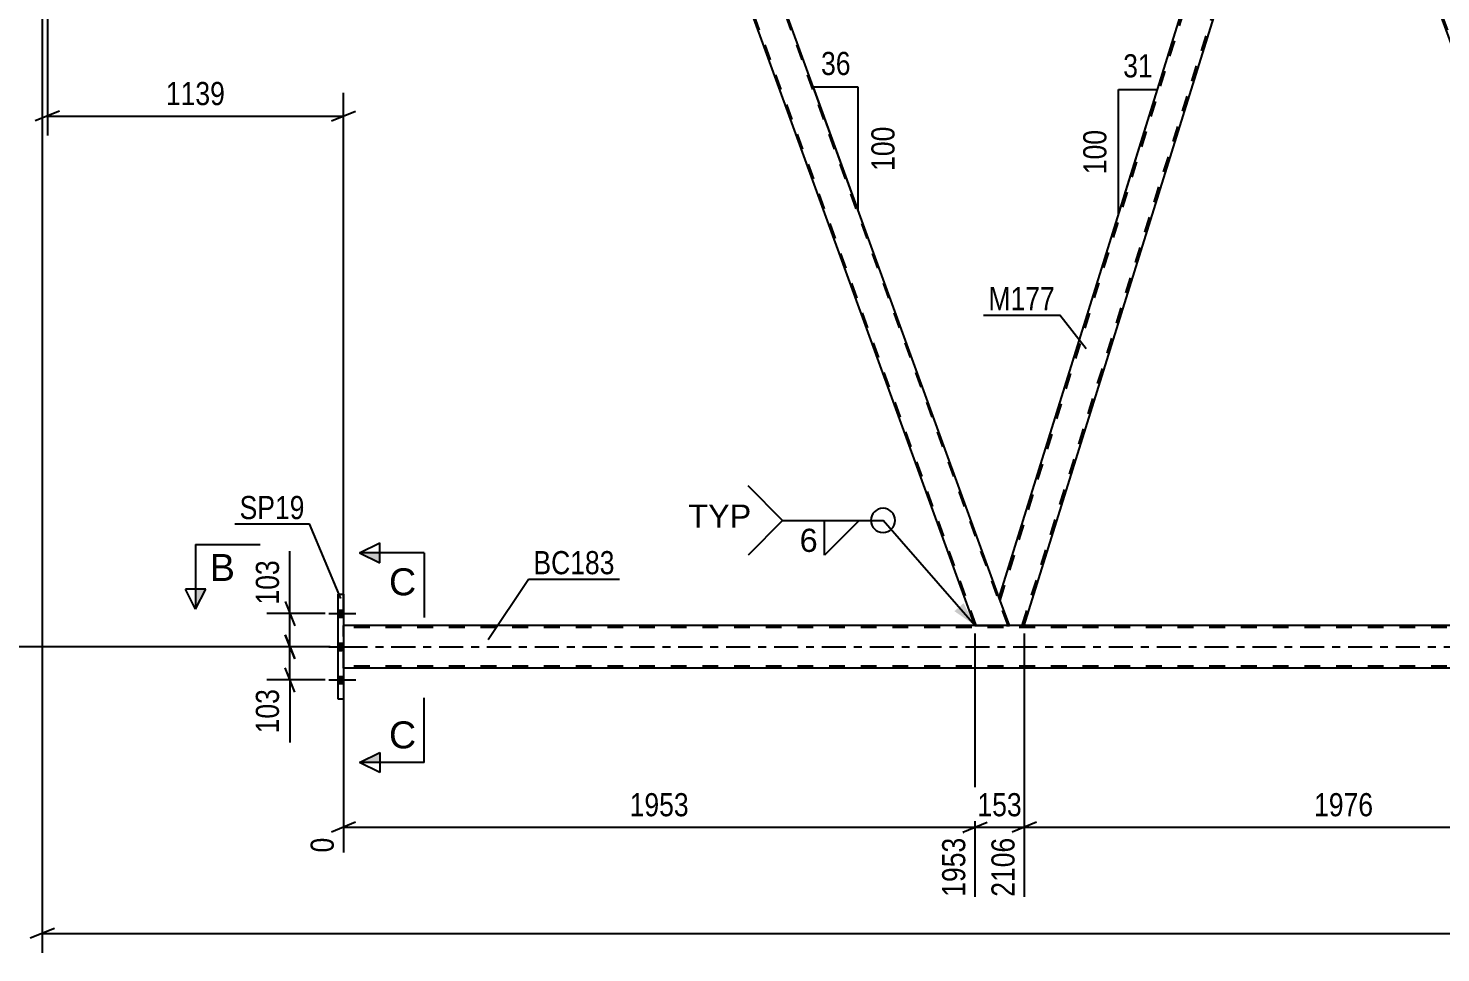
# Model space of a CAD drawing. Header units: millimetres. Extents: x -90 to 751, y -419 to 175.
# Drawn here: x -2.4 to 172.4, y -163.7 to -49.3 of the extents above; entities that cross this region are included whole.
import ezdxf

# ---------------------------------------------------------------- set-up
doc = ezdxf.new("R2010")
doc.units = ezdxf.units.MM
doc.linetypes.add('DXK_LINE_DOT2', pattern=[3.9198, 1.9599, -1.9599])
doc.linetypes.add('DXK_LINE_DOT3', pattern=[5.9187, 2.979, -0.9799, 0.9799, -0.9799])
doc.styles.add('Arial', font='ARIAL.TTF', dxfattribs={"height": 0.2})
doc.styles.add('Arial Narrow', font='ARIALN.TTF', dxfattribs={"height": 0.2})

# ---------------------------------------------------------------- blocks, each defined once
blk = doc.blocks.new('Part-814409720-4015 - 3614')
at = {"color": 7, "linetype": 'DXK_LINE_DOT2'}
for p, q in [((70.64, -2), (70.66, -2)), ((74.71, -2), (70.64, -2)), ((70.64, -2), (70.78, -2.4)), ((114.93, -123.22), (70.81, -2)), ((118.85, -123.22), (74.73, -2)), ((119.02, -123.22), (117.77, -119.8)), ((114.76, -123.22), (119.02, -123.22))]:
    blk.add_line(p, q, dxfattribs=at)
at = {"color": 2, "linetype": 'Continuous'}
for p, q in [((114.76, -123.22), (70.78, -2.4)), ((74.9, -2), (74.71, -2)), ((117.77, -119.8), (74.9, -2))]:
    blk.add_line(p, q, dxfattribs=at)
blk = doc.blocks.new('Bolt-814409720-3847 - 3614')
at = {"linetype": 'Continuous'}
for points in [[(36.63, -122.2), (36.63, -121.32), (35.99, -121.32), (35.99, -122.2)], [(36.63, -122.2), (36.63, -121.32), (35.99, -121.32), (35.99, -122.2)], [(36.63, -122.2), (36.63, -121.32), (35.99, -121.32), (35.99, -122.2)], [(36.63, -126.3), (36.63, -125.42), (35.99, -125.42), (35.99, -126.3)], [(36.63, -126.3), (36.63, -125.42), (35.99, -125.42), (35.99, -126.3)], [(36.63, -130.4), (36.63, -129.52), (35.99, -129.52), (35.99, -130.4)], [(36.63, -130.4), (36.63, -129.52), (35.99, -129.52), (35.99, -130.4)], [(36.63, -130.4), (36.63, -129.52), (35.99, -129.52), (35.99, -130.4)]]:
    blk.add_hatch(color=1, dxfattribs=at).paths.add_polyline_path(points)
at = {"color": 1, "linetype": 'Continuous'}
for p, q in [((34.83, -121.76), (38.15, -121.76)), ((34.83, -121.76), (38.15, -121.76)), ((34.83, -121.76), (38.15, -121.76)), ((35.99, -121.32), (36.63, -121.32)), ((35.99, -121.32), (36.63, -121.32)), ((35.99, -121.32), (36.63, -121.32)), ((35.99, -122.2), (36.63, -122.2)), ((35.99, -122.2), (36.63, -122.2)), ((35.99, -122.2), (36.63, -122.2)), ((35.99, -125.42), (36.63, -125.42)), ((35.99, -125.42), (36.63, -125.42)), ((34.83, -125.86), (38.15, -125.86)), ((34.83, -125.86), (38.15, -125.86)), ((35.99, -126.3), (36.63, -126.3)), ((35.99, -126.3), (36.63, -126.3)), ((34.83, -129.96), (38.15, -129.96)), ((34.83, -129.96), (38.15, -129.96)), ((34.83, -129.96), (38.15, -129.96)), ((35.99, -129.52), (36.63, -129.52)), ((35.99, -129.52), (36.63, -129.52)), ((35.99, -129.52), (36.63, -129.52)), ((35.99, -130.4), (36.63, -130.4)), ((35.99, -130.4), (36.63, -130.4)), ((35.99, -130.4), (36.63, -130.4))]:
    blk.add_line(p, q, dxfattribs=at)
blk = doc.blocks.new('Part-814409720-3934 - 3614')
at = {"color": 2, "linetype": 'Continuous'}
for p, q in [((195.43, -123.22), (36.63, -123.22)), ((195.43, -128.5), (36.63, -128.5))]:
    blk.add_line(p, q, dxfattribs=at)
at = {"color": 7, "linetype": 'DXK_LINE_DOT2'}
for p, q in [((36.63, -128.5), (36.63, -123.22)), ((651.37, -123.46), (36.63, -123.46)), ((651.37, -128.26), (36.63, -128.26))]:
    blk.add_line(p, q, dxfattribs=at)
at = {"color": 7, "linetype": 'DXK_LINE_DOT3'}
blk.add_line((36.63, -125.86), (651.37, -125.86), dxfattribs=at)
blk = doc.blocks.new('Part-814409720-3947 - 3614')
at = {"color": 2, "linetype": 'Continuous'}
for p, q in [((117.75, -119.75), (154.46, -2)), ((155.77, -2), (154.46, -2)), ((157.3, -6.2), (155.77, -2)), ((120.86, -123.22), (157.32, -6.25)), ((119.02, -123.22), (117.77, -119.8))]:
    blk.add_line(p, q, dxfattribs=at)
at = {"color": 7, "linetype": 'DXK_LINE_DOT2'}
for p, q in [((117.89, -120.12), (154.71, -2)), ((120.61, -123.22), (157.18, -5.88)), ((157.32, -6.25), (157.3, -6.2)), ((157.32, -6.25), (157.3, -6.2)), ((117.77, -119.8), (117.75, -119.75)), ((120.86, -123.22), (119.02, -123.22))]:
    blk.add_line(p, q, dxfattribs=at)
blk = doc.blocks.new('Part-814409720-3952 - 3614')
at = {"color": 7, "linetype": 'DXK_LINE_DOT3'}
blk.add_line((205.44, -132.62), (154.48, 7.4), dxfattribs=at)
at = {"color": 2, "linetype": 'Continuous'}
for p, q in [((160.03, -2), (155.77, -2)), ((202.4, -118.4), (160.03, -2)), ((198.14, -118.4), (157.3, -6.2))]:
    blk.add_line(p, q, dxfattribs=at)
at = {"color": 7, "linetype": 'DXK_LINE_DOT2'}
for p, q in [((155.77, -2), (157.3, -6.2)), ((200.06, -123.22), (155.94, -2)), ((203.98, -123.22), (159.86, -2)), ((199.89, -123.22), (198.14, -118.4)), ((204.15, -123.22), (202.4, -118.4)), ((204.15, -123.22), (199.89, -123.22))]:
    blk.add_line(p, q, dxfattribs=at)
blk = doc.blocks.new('Part-814409720-3979 - 3614')
at = {"color": 2, "linetype": 'Continuous'}
for p, q in [((35.99, -132.36), (35.99, -119.36)), ((35.99, -119.36), (36.63, -119.36)), ((36.63, -119.36), (36.63, -132.36)), ((36.63, -132.36), (35.99, -132.36))]:
    blk.add_line(p, q, dxfattribs=at)
blk = doc.blocks.new('StraightDimension-814409720-4291 - 3614')
at = {"color": 7, "linetype": 'Continuous'}
for p, q in [((29.4, -120.26), (30.6, -123.26)), ((34.35, -121.76), (27.15, -121.76)), ((30, -125.86), (30, -121.76)), ((30.6, -127.36), (29.4, -124.36)), ((34.35, -125.86), (27.15, -125.86))]:
    blk.add_line(p, q, dxfattribs=at)
at = {"color": 0}
blk.add_wipeout([(29.25, -114.55), (25.05, -114.55), (25.05, -121.24), (29.25, -121.24)], dxfattribs=at)
at = {"color": 7, "linetype": 'Continuous'}
blk.add_line((30, -121.76), (30, -114.03), dxfattribs=at)
blk.add_line((30, -121.76), (30, -114.03), dxfattribs=at)
at = {"color": 3, "style": 'Arial Narrow'}
blk.add_text('103', height=2.863, rotation=90.0002, dxfattribs=at).set_placement((28.65, -120.63))
blk = doc.blocks.new('StraightDimension-814409720-15653 - 3614')
at = {"color": 7, "linetype": 'Continuous'}
for p, q in [((114.76, -124.22), (114.76, -156.79)), ((36.63, -129.5), (36.63, -151.31)), ((38.13, -147.58), (35.13, -148.78)), ((36.63, -148.18), (114.76, -148.18)), ((113.26, -148.78), (116.26, -147.58))]:
    blk.add_line(p, q, dxfattribs=at)
at = {"color": 0}
blk.add_wipeout([(79.95, -147.43), (79.95, -143.23), (71.44, -143.23), (71.44, -147.43)], dxfattribs=at)
at = {"color": 0, "linetype": 'Continuous'}
for points in [[(36.03, -148.88), (31.83, -148.88), (31.83, -151.91), (36.03, -151.91)], [(114.16, -148.88), (109.96, -148.88), (109.96, -157.39), (114.16, -157.39)]]:
    blk.add_wipeout(points, dxfattribs=at)
at = {"color": 3, "style": 'Arial Narrow'}
blk.add_text('1953', height=2.863, dxfattribs=at).set_placement((72.04, -146.83))
at = {"color": 3, "linetype": 'Continuous', "style": 'Arial Narrow'}
for s, height, p in [('0', 2.86, (35.43, -151.31)), ('1953', 2.863, (113.56, -156.79))]:
    blk.add_text(s, height=height, rotation=90.0002, dxfattribs=at).set_placement(p)
blk = doc.blocks.new('AngleDimension-814409720-4253 - 3614')
at = {"color": 7, "linetype": 'Continuous'}
for p, q in [((132.52, -56.9), (137.34, -56.9)), ((132.52, -72.37), (137.34, -56.9)), ((132.52, -72.37), (132.52, -56.9)), ((133.26, -69.99), (137.34, -56.9))]:
    blk.add_line(p, q, dxfattribs=at)
at = {"color": 0}
for points in [[(137.36, -56), (137.36, -51.8), (132.5, -51.8), (132.5, -56)], [(131.62, -61.3), (127.42, -61.3), (127.42, -67.98), (131.62, -67.98)]]:
    blk.add_wipeout(points, dxfattribs=at)
at = {"color": 3, "style": 'Arial Narrow'}
blk.add_text('31', height=2.863, dxfattribs=at).set_placement((133.1, -55.4))
blk.add_text('100', height=2.863, rotation=90.0002, dxfattribs=at).set_placement((131.02, -67.38))
blk = doc.blocks.new('AngleDimension-814409720-4267 - 3614')
at = {"color": 7, "linetype": 'Continuous'}
for p, q in [((98.47, -66.77), (94.77, -56.61)), ((100.31, -56.61), (94.77, -56.61)), ((100.31, -71.84), (94.77, -56.61)), ((100.31, -71.84), (100.31, -56.61))]:
    blk.add_line(p, q, dxfattribs=at)
at = {"color": 0}
for points in [[(99.97, -55.71), (99.97, -51.51), (95.12, -51.51), (95.12, -55.71)], [(105.41, -60.88), (101.21, -60.88), (101.21, -67.57), (105.41, -67.57)]]:
    blk.add_wipeout(points, dxfattribs=at)
at = {"color": 3, "style": 'Arial Narrow'}
blk.add_text('36', height=2.863, dxfattribs=at).set_placement((95.72, -55.11))
blk.add_text('100', height=2.863, rotation=90.0002, dxfattribs=at).set_placement((104.81, -66.97))
blk = doc.blocks.new('StraightDimension-814409720-4281 - 3614')
at = {"color": 7, "linetype": 'Continuous'}
for p, q in [((29.4, -124.36), (30.6, -127.36)), ((34.35, -125.86), (27.15, -125.86)), ((30, -129.96), (30, -125.86)), ((30.6, -131.46), (29.4, -128.46)), ((34.35, -129.96), (27.15, -129.96))]:
    blk.add_line(p, q, dxfattribs=at)
at = {"color": 0}
blk.add_wipeout([(29.25, -130.49), (25.05, -130.49), (25.05, -137.17), (29.25, -137.17)], dxfattribs=at)
at = {"color": 7, "linetype": 'Continuous'}
blk.add_line((30, -129.96), (30, -137.69), dxfattribs=at)
blk.add_line((30, -129.96), (30, -137.69), dxfattribs=at)
at = {"color": 3, "style": 'Arial Narrow'}
blk.add_text('103', height=2.863, rotation=90.0002, dxfattribs=at).set_placement((28.65, -136.57))
blk = doc.blocks.new('StraightDimension-814409720-4910 - 3614')
at = {"color": 7, "linetype": 'Continuous'}
for p, q in [((-0.64, -7.5), (-0.64, -163.72)), ((0.86, -160.72), (-2.14, -161.92)), ((-0.64, -161.32), (662.23, -161.32))]:
    blk.add_line(p, q, dxfattribs=at)
blk = doc.blocks.new('StraightDimension-814409720-5245 - 3614')
at = {"color": 7, "linetype": 'Continuous'}
for p, q in [((-27.63, -1.5), (-28.83, 1.5)), ((-1.64, 0), (-31.08, 0)), ((-28.23, -125.86), (-28.23, 0)), ((-28.83, -124.36), (-27.63, -127.36)), ((34.99, -125.86), (-31.08, -125.86))]:
    blk.add_line(p, q, dxfattribs=at)
at = {"color": 0}
blk.add_wipeout([(-28.98, -58.67), (-33.18, -58.67), (-33.18, -67.19), (-28.98, -67.19)], dxfattribs=at)
at = {"color": 3, "style": 'Arial Narrow'}
blk.add_text('3146', height=2.863, rotation=90.0002, dxfattribs=at).set_placement((-29.58, -66.59))
blk = doc.blocks.new('StraightDimension-814409720-15652 - 3614')
at = {"color": 7, "linetype": 'Continuous'}
for p, q in [((114.76, -124.22), (114.76, -156.79)), ((120.86, -124.22), (120.86, -156.79)), ((113.26, -148.78), (116.26, -147.58)), ((114.76, -148.18), (120.86, -148.18)), ((122.36, -147.58), (119.36, -148.78))]:
    blk.add_line(p, q, dxfattribs=at)
at = {"color": 0}
blk.add_wipeout([(121.15, -147.43), (121.15, -143.23), (114.47, -143.23), (114.47, -147.43)], dxfattribs=at)
at = {"color": 0, "linetype": 'Continuous'}
blk.add_wipeout([(120.26, -148.88), (116.06, -148.88), (116.06, -157.39), (120.26, -157.39)], dxfattribs=at)
at = {"color": 3, "style": 'Arial Narrow'}
blk.add_text('153', height=2.863, dxfattribs=at).set_placement((115.07, -146.83))
at = {"color": 3, "linetype": 'Continuous', "style": 'Arial Narrow'}
blk.add_text('2106', height=2.863, rotation=90.0002, dxfattribs=at).set_placement((119.66, -156.79))
blk = doc.blocks.new('StraightDimension-814409720-15629 - 3614')
at = {"color": 7, "linetype": 'Continuous'}
for p, q in [((0, -3), (0, -62.58)), ((36.63, -122.22), (36.63, -57.33)), ((1.5, -59.58), (-1.5, -60.78)), ((0, -60.18), (36.63, -60.18)), ((35.13, -60.78), (38.13, -59.58))]:
    blk.add_line(p, q, dxfattribs=at)
at = {"color": 0}
blk.add_wipeout([(22.57, -59.43), (22.57, -55.23), (14.06, -55.23), (14.06, -59.43)], dxfattribs=at)
at = {"color": 3, "style": 'Arial Narrow'}
blk.add_text('1139', height=2.863, dxfattribs=at).set_placement((14.66, -58.83))
blk = doc.blocks.new('StraightDimension-814409720-15651 - 3614')
at = {"color": 7, "linetype": 'Continuous'}
for p, q in [((120.86, -124.22), (120.86, -156.79)), ((199.89, -124.22), (199.89, -156.79)), ((122.36, -147.58), (119.36, -148.78)), ((120.86, -148.18), (199.89, -148.18)), ((198.39, -148.78), (201.39, -147.58))]:
    blk.add_line(p, q, dxfattribs=at)
at = {"color": 0}
blk.add_wipeout([(164.63, -147.43), (164.63, -143.23), (156.12, -143.23), (156.12, -147.43)], dxfattribs=at)
at = {"color": 0, "linetype": 'Continuous'}
blk.add_wipeout([(199.29, -148.88), (195.09, -148.88), (195.09, -157.39), (199.29, -157.39)], dxfattribs=at)
at = {"color": 3, "style": 'Arial Narrow'}
blk.add_text('1976', height=2.863, dxfattribs=at).set_placement((156.72, -146.83))
at = {"color": 3, "linetype": 'Continuous', "style": 'Arial Narrow'}
blk.add_text('4082', height=2.863, rotation=90.0002, dxfattribs=at).set_placement((198.69, -156.79))
blk = doc.blocks.new('SectionMark-814409720-5395 - 3614')
at = {"linetype": 'Continuous'}
blk.add_hatch(color=6, dxfattribs=at).paths.add_polyline_path([(18.34, -118.72), (19.59, -118.72), (18.34, -121.22)])
at = {"color": 6, "linetype": 'Continuous'}
for p, q in [((18.34, -113.22), (26.34, -113.22)), ((18.34, -113.22), (18.34, -121.22)), ((18.34, -121.22), (17.09, -118.72)), ((19.59, -118.72), (17.09, -118.72)), ((18.34, -121.22), (19.59, -118.72))]:
    blk.add_line(p, q, dxfattribs=at)
at = {"color": 0, "linetype": 'Continuous'}
blk.add_wipeout([(23.2, -117.72), (23.2, -114.22), (20.09, -114.22), (20.09, -117.72)], dxfattribs=at)
at = {"color": 3, "linetype": 'Continuous', "style": 'Arial'}
blk.add_text('B', height=3.34, dxfattribs=at).set_placement((20.09, -117.72))
blk = doc.blocks.new('WeldMark-814409720-5407 - 3614')
at = {"linetype": 'Continuous'}
blk.add_hatch(color=30, dxfattribs=at).paths.add_polyline_path([(113.35, -120.47), (114.76, -123.22), (112.22, -121.45)])
at = {"color": 3, "linetype": 'Continuous'}
for q in [(86.69, -105.93), (86.69, -114.51)]:
    blk.add_line((90.97, -110.22), q, dxfattribs=at)
at = {"color": 30, "linetype": 'Continuous'}
blk.add_line((114.76, -123.22), (103.39, -110.22), dxfattribs=at)
at = {"color": 3, "linetype": 'Continuous'}
for start, end in [(90, 270), (270, 90)]:
    blk.add_arc((103.39, -110.22), 1.5, start, end, dxfattribs=at)
at = {"color": 0}
blk.add_wipeout([(95.49, -114.32), (95.49, -110.92), (92.87, -110.92), (92.87, -114.32)], dxfattribs=at)
at = {"color": 30, "linetype": 'Continuous'}
blk.add_line((90.97, -110.22), (103.39, -110.22), dxfattribs=at)
at = {"color": 3, "linetype": 'Continuous'}
for p, q in [((96.15, -110.22), (100.44, -110.22)), ((100.44, -110.22), (96.15, -114.51)), ((96.15, -114.51), (96.15, -110.22))]:
    blk.add_line(p, q, dxfattribs=at)
at = {"color": 3, "style": 'Arial'}
blk.add_text('6', height=2.87, dxfattribs=at).set_placement((93.07, -114.12))
at = {"color": 0, "linetype": 'Continuous'}
blk.add_wipeout([(87.07, -111.12), (87.07, -108.12), (79.3, -108.12), (79.3, -111.12)], dxfattribs=at)
blk.add_wipeout([(87.07, -111.12), (87.07, -108.12), (79.3, -108.12), (79.3, -111.12)], dxfattribs=at)
at = {"color": 3, "linetype": 'Continuous', "style": 'Arial'}
blk.add_text('TYP', height=2.865, dxfattribs=at).set_placement((79.3, -111.12))
blk = doc.blocks.new('Mark-814409720-3930 - 3614')
at = {"color": 0}
blk.add_wipeout([(70.18, -116.88), (70.18, -113.88), (60.13, -113.88), (60.13, -116.88)], dxfattribs=at)
blk.add_wipeout([(70.18, -116.88), (70.18, -113.88), (60.13, -113.88), (60.13, -116.88)], dxfattribs=at)
at = {"color": 30, "linetype": 'Continuous'}
for p, q in [((54.54, -124.94), (59.53, -117.48)), ((59.53, -117.48), (70.78, -117.48))]:
    blk.add_line(p, q, dxfattribs=at)
at = {"color": 3, "style": 'Arial Narrow'}
blk.add_text('BC183', height=2.863, dxfattribs=at).set_placement((60.13, -116.88))
blk = doc.blocks.new('Mark-814409720-3943 - 3614')
at = {"color": 0}
blk.add_wipeout([(124.65, -84.21), (124.65, -81.21), (116.43, -81.21), (116.43, -84.21)], dxfattribs=at)
blk.add_wipeout([(124.65, -84.21), (124.65, -81.21), (116.43, -81.21), (116.43, -84.21)], dxfattribs=at)
at = {"color": 30, "linetype": 'Continuous'}
for p in [(115.83, -84.81), (128.54, -89)]:
    blk.add_line(p, (125.25, -84.81), dxfattribs=at)
at = {"color": 3, "style": 'Arial Narrow'}
blk.add_text('M177', height=2.863, dxfattribs=at).set_placement((116.43, -84.21))
blk = doc.blocks.new('Mark-814409720-3975 - 3614')
at = {"color": 0}
blk.add_wipeout([(31.82, -110.06), (31.82, -107.06), (23.78, -107.06), (23.78, -110.06)], dxfattribs=at)
blk.add_wipeout([(31.82, -110.06), (31.82, -107.06), (23.78, -107.06), (23.78, -110.06)], dxfattribs=at)
at = {"color": 30, "linetype": 'Continuous'}
for p in [(23.18, -110.66), (36.3, -119.89)]:
    blk.add_line(p, (32.42, -110.66), dxfattribs=at)
at = {"color": 3, "style": 'Arial Narrow'}
blk.add_text('SP19', height=2.863, dxfattribs=at).set_placement((23.78, -110.06))
blk = doc.blocks.new('SectionMark-814409720-5391 - 3614')
at = {"linetype": 'Continuous'}
for points in [[(41.13, -114.24), (41.13, -115.49), (38.63, -114.24)], [(41.13, -138.93), (41.13, -140.18), (38.63, -140.18)]]:
    blk.add_hatch(color=6, dxfattribs=at).paths.add_polyline_path(points)
at = {"color": 6, "linetype": 'Continuous'}
for p, q in [((38.63, -114.24), (41.13, -112.99)), ((41.13, -115.49), (41.13, -112.99)), ((46.63, -114.24), (38.63, -114.24)), ((38.63, -114.24), (41.13, -115.49)), ((46.63, -114.24), (46.63, -122.24)), ((46.63, -140.18), (46.63, -132.18)), ((38.63, -140.18), (41.13, -138.93)), ((41.13, -138.93), (41.13, -141.43)), ((46.63, -140.18), (38.63, -140.18)), ((41.13, -141.43), (38.63, -140.18))]:
    blk.add_line(p, q, dxfattribs=at)
at = {"color": 0, "linetype": 'Continuous'}
for points in [[(45.63, -119.49), (45.63, -115.99), (42.26, -115.99), (42.26, -119.49)], [(45.63, -138.43), (45.63, -134.93), (42.26, -134.93), (42.26, -138.43)]]:
    blk.add_wipeout(points, dxfattribs=at)
at = {"color": 3, "linetype": 'Continuous', "style": 'Arial'}
for p in [(42.26, -119.49), (42.26, -138.43)]:
    blk.add_text('C', height=3.34, dxfattribs=at).set_placement(p)

msp = doc.modelspace()

# ---------------------------------------------------------------- block references
for name in ['Part-814409720-3952 - 3614', 'Part-814409720-4015 - 3614', 'Part-814409720-3947 - 3614', 'Part-814409720-3979 - 3614', 'Bolt-814409720-3847 - 3614', 'Part-814409720-3934 - 3614']:
    msp.add_blockref(name, (0, 0))

# ---------------------------------------------------------------- next in the draw order: block references
for name in ['AngleDimension-814409720-4267 - 3614', 'AngleDimension-814409720-4253 - 3614', 'StraightDimension-814409720-4291 - 3614']:
    msp.add_blockref(name, (0, 0))

# ---------------------------------------------------------------- next in the draw order: block references
msp.add_blockref('StraightDimension-814409720-15653 - 3614', (0, 0))

# ---------------------------------------------------------------- next in the draw order: block references
msp.add_blockref('StraightDimension-814409720-4281 - 3614', (0, 0))

# ---------------------------------------------------------------- next in the draw order: block references
msp.add_blockref('StraightDimension-814409720-4910 - 3614', (0, 0))

# ---------------------------------------------------------------- next in the draw order: block references
for name in ['StraightDimension-814409720-5245 - 3614', 'Mark-814409720-3943 - 3614', 'StraightDimension-814409720-15652 - 3614']:
    msp.add_blockref(name, (0, 0))

# ---------------------------------------------------------------- next in the draw order: block references
for name in ['StraightDimension-814409720-15629 - 3614', 'StraightDimension-814409720-15651 - 3614']:
    msp.add_blockref(name, (0, 0))

# ---------------------------------------------------------------- next in the draw order: block references
msp.add_blockref('SectionMark-814409720-5395 - 3614', (0, 0))

# ---------------------------------------------------------------- next in the draw order: block references
for name in ['WeldMark-814409720-5407 - 3614', 'Mark-814409720-3975 - 3614', 'SectionMark-814409720-5391 - 3614', 'Mark-814409720-3930 - 3614']:
    msp.add_blockref(name, (0, 0))

doc.saveas('drawing.dxf')
